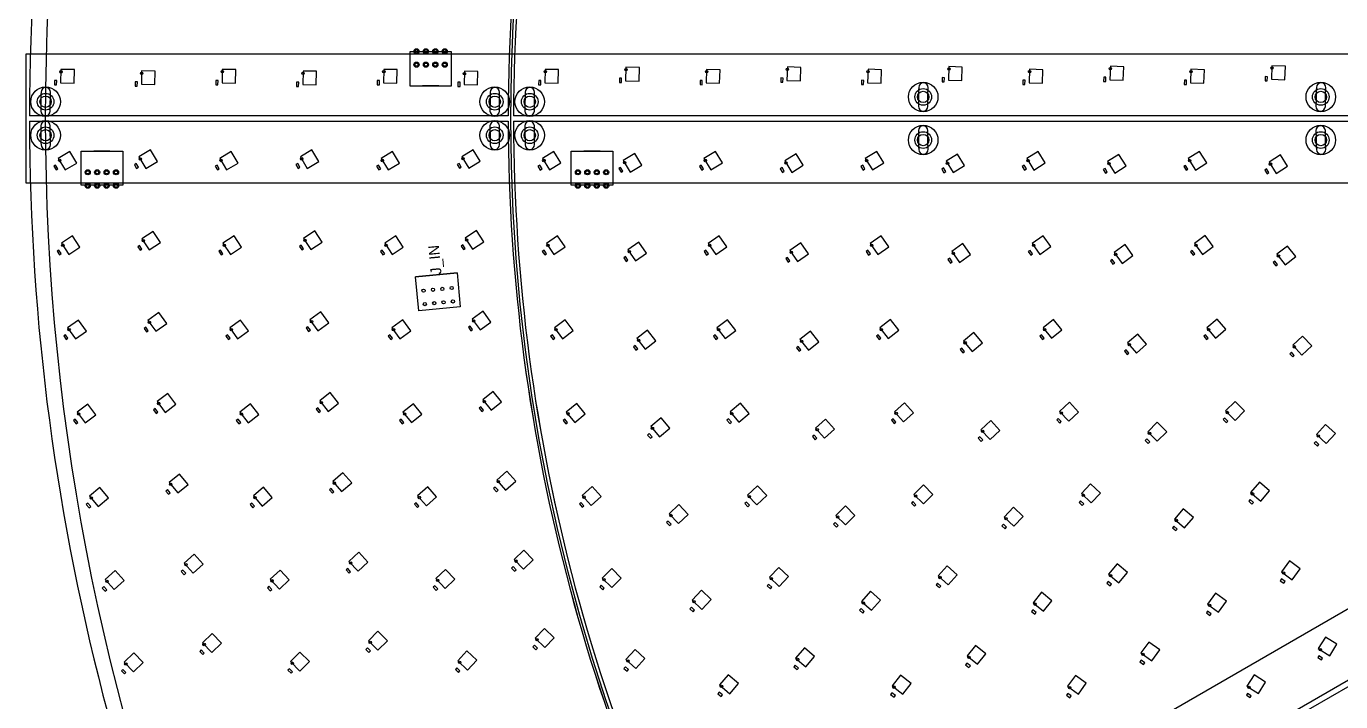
# Model space of a CAD drawing. Header units: millimetres. Extents: x -55 to 1655, y -1555 to 155.
# Drawn here: x -55.2 to 433.5, y -916.9 to -665.9 of the extents above; entities that cross this region are included whole.
import ezdxf
from ezdxf.enums import TextEntityAlignment as Align

# ---------------------------------------------------------------- set-up
doc = ezdxf.new("R2010")
doc.units = ezdxf.units.MM
doc.header["$MEASUREMENT"] = 0
doc.layers.add('Layer 1', color=7, linetype='Continuous', lineweight=0)
for name, color, linetype in [('SUN-LABEL', 4, 'Continuous'), ('SUN-OUTLINE', 2, 'Continuous'), ('SUN-STANDOFF', 1, 'Continuous'), ('SUN-WAGO', 3, 'Continuous')]:
    doc.layers.add(name, color=color, linetype=linetype)

msp = doc.modelspace()

# ---------------------------------------------------------------- linework, layer by layer
at = {"layer": 'Layer 1', "color": 93, "lineweight": 25, "true_color": 0x6abd45}
for p, q in [((98.13, -688.03), (92.13, -688.03)), ((-24.11, -712.23), (-30.11, -712.23)), ((158.15, -712.23), (152.15, -712.23))]:
    msp.add_line(p, q, dxfattribs=at)
at = {"layer": 'Layer 1', "color": 2, "lineweight": 25, "true_color": 0xf7ec13}
for p, q in [((123.96, -699.13), (-54.04, -699.13)), ((-54.04, -701.13), (123.96, -701.13)), ((573.97, -699.13), (125.96, -699.13)), ((125.96, -701.13), (573.97, -701.13)), ((603.74, -812.26), (215.76, -1036.26)), ((216.76, -1037.99), (604.74, -813.99))]:
    msp.add_line(p, q, dxfattribs=at)
at = {"layer": 'Layer 1', "color": 175, "lineweight": 25, "true_color": 0x3953a4}
for points in [[(585.31, -724.12), (-55.22, -724.12), (-55.22, -676.13), (585.31, -676.13)], [(626.07, -828.23), (71.35, -1148.5), (47.36, -1106.94), (602.07, -786.68)]]:
    msp.add_lwpolyline(points, dxfattribs=at)
at = {"layer": 'Layer 1', "color": 93, "lineweight": 25, "true_color": 0x6abd45}
for points in [[(102.88, -675.33), (87.38, -675.33), (87.38, -688.03), (102.88, -688.03)], [(-19.36, -724.93), (-34.86, -724.93), (-34.86, -712.23), (-19.36, -712.23)], [(162.9, -724.93), (147.4, -724.93), (147.4, -712.23), (162.9, -712.23)]]:
    msp.add_lwpolyline(points, close=True, dxfattribs=at)
at = {"layer": 'Layer 1', "color": 18, "lineweight": 25, "true_color": 0x000000}
for points in [[(-37.34, -681.97), (-42.34, -681.87), (-42.44, -686.87), (-37.44, -686.97)], [(-7.35, -682.53), (-12.35, -682.44), (-12.44, -687.43), (-7.44, -687.53)], [(22.67, -681.97), (17.67, -681.87), (17.57, -686.87), (22.57, -686.97)], [(52.67, -682.58), (47.67, -682.48), (47.57, -687.47), (52.57, -687.58)], [(82.69, -681.98), (77.69, -681.87), (77.58, -686.87), (82.58, -686.98)], [(112.68, -682.63), (107.68, -682.52), (107.57, -687.52), (112.57, -687.63)], [(142.71, -681.98), (137.71, -681.86), (137.59, -686.86), (142.59, -686.98)], [(172.74, -681.2), (167.75, -681.07), (167.62, -686.07), (172.61, -686.2)], [(202.73, -681.99), (197.74, -681.86), (197.61, -686.86), (202.6, -686.99)], [(232.78, -681.12), (227.78, -680.98), (227.63, -685.98), (232.63, -686.12)], [(262.76, -682), (257.77, -681.85), (257.62, -686.85), (262.62, -686.99)], [(292.82, -681.02), (287.82, -680.86), (287.66, -685.86), (292.65, -686.02)], [(322.8, -682.01), (317.8, -681.84), (317.64, -686.84), (322.64, -687)], [(352.87, -680.9), (347.87, -680.71), (347.69, -685.71), (352.68, -685.89)], [(382.85, -682.02), (377.85, -681.83), (377.67, -686.83), (382.66, -687.02)], [(412.94, -680.73), (407.95, -680.51), (407.73, -685.51), (412.72, -685.72)], [(-39.04, -712.4), (-43.32, -714.98), (-40.74, -719.27), (-36.46, -716.69)], [(-9.04, -711.84), (-13.33, -714.42), (-10.75, -718.71), (-6.46, -716.13)], [(20.97, -712.4), (16.69, -714.99), (19.28, -719.27), (23.56, -716.68)], [(50.96, -711.8), (46.68, -714.38), (49.27, -718.66), (53.55, -716.08)], [(80.98, -712.4), (76.7, -714.99), (79.3, -719.27), (83.57, -716.68)], [(110.97, -711.75), (106.69, -714.34), (109.29, -718.61), (113.56, -716.02)], [(140.98, -712.4), (136.72, -715), (139.32, -719.27), (143.59, -716.67)], [(171.01, -713.18), (166.74, -715.79), (169.35, -720.06), (173.62, -717.44)], [(201, -712.4), (196.73, -715.01), (199.34, -719.27), (203.61, -716.66)], [(231.02, -713.27), (226.77, -715.89), (229.39, -720.15), (233.65, -717.52)], [(261.01, -712.39), (256.75, -715.02), (259.38, -719.27), (263.63, -716.65)], [(291.04, -713.37), (286.79, -716.01), (289.43, -720.26), (293.68, -717.62)], [(321.02, -712.39), (316.78, -715.03), (319.42, -719.28), (323.66, -716.64)], [(351.07, -713.51), (346.83, -716.17), (349.49, -720.4), (353.73, -717.74)], [(381.04, -712.39), (376.81, -715.05), (379.47, -719.28), (383.7, -716.62)], [(411.1, -713.69), (406.88, -716.37), (409.57, -720.59), (413.79, -717.9)], [(-8.04, -742.08), (-12.22, -744.82), (-9.48, -749.01), (-5.3, -746.27)], [(52.04, -741.95), (47.87, -744.7), (50.63, -748.88), (54.8, -746.12)], [(112.13, -741.79), (107.97, -744.57), (110.75, -748.72), (114.91, -745.95)], [(-37.99, -743.77), (-42.18, -746.51), (-39.44, -750.69), (-35.25, -747.95)], [(22.09, -743.76), (17.92, -746.52), (20.68, -750.69), (24.85, -747.93)], [(82.2, -743.75), (78.04, -746.53), (80.82, -750.69), (84.97, -747.91)], [(142.31, -743.74), (138.17, -746.54), (140.98, -750.68), (145.12, -747.88)], [(172.55, -746.08), (168.43, -748.91), (171.26, -753.03), (175.38, -750.2)], [(202.46, -743.73), (198.34, -746.56), (201.17, -750.68), (205.29, -747.85)], [(232.75, -746.33), (228.65, -749.19), (231.52, -753.29), (235.62, -750.42)], [(262.63, -743.71), (258.54, -746.58), (261.41, -750.67), (265.5, -747.81)], [(293, -746.63), (288.93, -749.54), (291.84, -753.61), (295.91, -750.69)], [(322.85, -743.69), (318.79, -746.6), (321.7, -750.66), (325.76, -747.75)], [(353.32, -747.02), (349.3, -749.99), (352.27, -754.01), (356.29, -751.04)], [(383.13, -743.66), (379.11, -746.63), (382.08, -750.65), (386.1, -747.68)], [(413.76, -747.53), (409.8, -750.57), (412.84, -754.54), (416.81, -751.49)], [(54.33, -772.03), (50.27, -774.95), (53.2, -779.01), (57.25, -776.09)], [(114.6, -771.75), (110.57, -774.71), (113.53, -778.74), (117.56, -775.78)], [(-35.77, -775.07), (-39.85, -777.96), (-36.96, -782.04), (-32.88, -779.15)], [(-5.91, -772.27), (-9.98, -775.16), (-7.09, -779.24), (-3.01, -776.34)], [(24.48, -775.05), (20.43, -777.97), (23.35, -782.03), (27.4, -779.1)], [(84.78, -775.02), (80.75, -777.97), (83.71, -782.01), (87.74, -779.05)], [(145.14, -774.98), (141.13, -777.98), (144.13, -781.98), (148.13, -778.99)], [(205.56, -774.94), (201.59, -777.98), (204.64, -781.95), (208.6, -778.91)], [(266.08, -774.88), (262.15, -777.98), (265.26, -781.9), (269.18, -778.8)], [(326.72, -774.8), (322.86, -777.97), (326.03, -781.84), (329.89, -778.66)], [(387.55, -774.69), (383.76, -777.95), (387.02, -781.74), (390.81, -778.48)], [(175.82, -778.85), (171.85, -781.9), (174.89, -785.86), (178.86, -782.82)], [(236.39, -779.23), (232.47, -782.33), (235.57, -786.25), (239.49, -783.15)], [(297.12, -779.69), (293.26, -782.86), (296.43, -786.72), (300.29, -783.55)], [(358.07, -780.26), (354.28, -783.52), (357.55, -787.31), (361.34, -784.05)], [(419.36, -781.01), (415.68, -784.39), (419.05, -788.07), (422.74, -784.69)], [(-32.39, -806.26), (-36.35, -809.31), (-33.31, -813.28), (-29.34, -810.23)], [(-2.64, -802.35), (-6.61, -805.39), (-3.57, -809.36), (0.4, -806.32)], [(28.13, -806.21), (24.19, -809.29), (27.28, -813.23), (31.21, -810.15)], [(57.83, -802), (53.89, -805.08), (56.98, -809.01), (60.91, -805.93)], [(88.73, -806.14), (84.83, -809.27), (87.96, -813.17), (91.86, -810.04)], [(118.38, -801.58), (114.48, -804.71), (117.61, -808.61), (121.51, -805.48)], [(149.44, -806.06), (145.58, -809.24), (148.77, -813.1), (152.62, -809.91)], [(210.29, -805.94), (206.49, -809.19), (209.73, -812.99), (213.54, -809.75)], [(271.33, -805.8), (267.59, -809.12), (270.91, -812.86), (274.65, -809.53)], [(332.62, -805.59), (328.97, -809.01), (332.39, -812.66), (336.04, -809.24)], [(394.28, -805.3), (390.74, -808.83), (394.28, -812.37), (397.81, -808.83)], [(180.79, -811.41), (176.99, -814.66), (180.24, -818.46), (184.04, -815.21)], [(241.95, -811.86), (238.21, -815.19), (241.53, -818.92), (245.27, -815.6)], [(303.4, -812.4), (299.75, -815.82), (303.17, -819.47), (306.82, -816.05)], [(365.3, -813.06), (361.76, -816.6), (365.3, -820.13), (368.83, -816.6)], [(427.86, -813.87), (424.48, -817.56), (428.17, -820.94), (431.55, -817.25)], [(1.74, -832.29), (-2.11, -835.48), (1.08, -839.33), (4.93, -836.14)], [(62.53, -831.8), (58.73, -835.03), (61.96, -838.84), (65.77, -835.6)], [(123.45, -831.21), (119.69, -834.51), (122.99, -838.27), (126.75, -834.97)], [(403.27, -835.32), (400.01, -839.11), (403.8, -842.37), (407.06, -838.58)], [(-27.84, -837.31), (-31.69, -840.5), (-28.5, -844.35), (-24.65, -841.16)], [(33.03, -837.2), (29.22, -840.44), (32.46, -844.25), (36.26, -841.01)], [(94.03, -837.07), (90.27, -840.36), (93.57, -844.12), (97.33, -840.82)], [(155.22, -836.89), (151.52, -840.25), (154.88, -843.95), (158.58, -840.59)], [(216.63, -836.66), (213.01, -840.1), (216.45, -843.73), (220.08, -840.29)], [(278.36, -836.35), (274.83, -839.89), (278.36, -843.43), (281.9, -839.89)], [(340.52, -835.93), (337.1, -839.58), (340.75, -843), (344.17, -839.35)], [(187.46, -843.66), (183.84, -847.11), (187.28, -850.73), (190.91, -847.29)], [(249.39, -844.12), (245.85, -847.66), (249.39, -851.19), (252.92, -847.66)], [(311.81, -844.64), (308.39, -848.29), (312.04, -851.71), (315.46, -848.06)], [(374.95, -845.23), (371.69, -849.02), (375.48, -852.28), (378.74, -848.49)], [(7.24, -862.04), (3.51, -865.37), (6.84, -869.1), (10.57, -865.77)], [(68.43, -861.38), (64.76, -864.77), (68.15, -868.45), (71.82, -865.06)], [(129.82, -860.6), (126.2, -864.05), (129.66, -867.67), (133.27, -864.21)], [(414.48, -864.59), (411.51, -868.61), (415.53, -871.58), (418.5, -867.56)], [(-22.13, -868.17), (-25.86, -871.5), (-22.53, -875.23), (-18.8, -871.9)], [(39.17, -867.97), (35.49, -871.36), (38.88, -875.04), (42.56, -871.65)], [(100.68, -867.73), (97.06, -871.18), (100.52, -874.8), (104.13, -871.34)], [(162.45, -867.41), (158.92, -870.95), (162.45, -874.48), (165.99, -870.95)], [(224.58, -867), (221.14, -870.63), (224.76, -874.07), (228.21, -870.44)], [(287.17, -866.45), (283.84, -870.19), (287.58, -873.51), (290.9, -869.78)], [(350.38, -865.69), (347.21, -869.55), (351.08, -872.73), (354.25, -868.86)], [(195.82, -875.52), (192.37, -879.15), (196, -882.59), (199.44, -878.97)], [(258.69, -875.89), (255.37, -879.62), (259.1, -882.95), (262.43, -879.21)], [(322.31, -876.26), (319.13, -880.12), (323, -883.29), (326.17, -879.43)], [(386.98, -876.58), (384.02, -880.61), (388.04, -883.58), (391.01, -879.55)], [(13.85, -891.57), (10.25, -895.04), (13.71, -898.64), (17.32, -895.17)], [(75.52, -890.71), (71.98, -894.24), (75.52, -897.78), (79.06, -894.24)], [(137.45, -889.68), (134, -893.29), (137.61, -896.74), (141.06, -893.13)], [(427.85, -892.93), (425.19, -897.17), (429.42, -899.83), (432.08, -895.59)], [(-15.27, -898.79), (-18.87, -902.26), (-15.4, -905.86), (-11.8, -902.39)], [(46.54, -898.47), (43.01, -902.01), (46.54, -905.54), (50.08, -902.01)], [(108.65, -898.07), (105.19, -901.68), (108.81, -905.14), (112.26, -901.53)], [(171.14, -897.56), (167.77, -901.26), (171.47, -904.62), (174.83, -900.92)], [(234.1, -896.89), (230.85, -900.69), (234.66, -903.94), (237.9, -900.13)], [(297.71, -895.99), (294.6, -899.91), (298.53, -903.01), (301.63, -899.09)], [(362.17, -894.74), (359.26, -898.8), (363.33, -901.72), (366.24, -897.65)], [(205.82, -906.9), (202.58, -910.7), (206.38, -913.95), (209.62, -910.15)], [(269.83, -907.06), (266.72, -910.99), (270.65, -914.09), (273.75, -910.17)], [(334.85, -907.12), (331.94, -911.18), (336, -914.1), (338.91, -910.03)], [(401.33, -906.95), (398.67, -911.19), (402.9, -913.85), (405.56, -909.61)]]:
    msp.add_lwpolyline(points, close=True, dxfattribs=at)
at = {"layer": 'Layer 1', "color": 30, "lineweight": 25, "true_color": 0xf57f20}
for points in [[(-44.72, -685.98), (-44.75, -687.58), (-43.95, -687.6), (-43.92, -686)], [(-14.72, -686.54), (-14.75, -688.14), (-13.95, -688.16), (-13.92, -686.56)], [(15.29, -685.97), (15.26, -687.57), (16.06, -687.59), (16.09, -685.99)], [(45.28, -686.58), (45.25, -688.18), (46.05, -688.19), (46.08, -686.59)], [(75.3, -685.97), (75.27, -687.57), (76.07, -687.58), (76.1, -685.98)], [(105.29, -686.62), (105.26, -688.22), (106.06, -688.24), (106.09, -686.64)], [(135.31, -685.96), (135.28, -687.56), (136.07, -687.58), (136.11, -685.98)], [(165.34, -685.16), (165.3, -686.76), (166.1, -686.78), (166.14, -685.18)], [(195.33, -685.95), (195.29, -687.55), (196.09, -687.57), (196.13, -685.97)], [(225.36, -685.06), (225.31, -686.66), (226.11, -686.68), (226.16, -685.08)], [(255.35, -685.93), (255.3, -687.53), (256.1, -687.55), (256.15, -685.96)], [(285.39, -684.93), (285.33, -686.53), (286.13, -686.56), (286.19, -684.96)], [(315.37, -685.92), (315.32, -687.51), (316.12, -687.54), (316.17, -685.94)], [(345.42, -684.77), (345.36, -686.37), (346.16, -686.4), (346.22, -684.8)], [(375.4, -685.89), (375.34, -687.49), (376.14, -687.52), (376.2, -685.92)], [(405.47, -684.56), (405.4, -686.15), (406.2, -686.19), (406.27, -684.59)], [(-45, -717.89), (-44.17, -719.26), (-43.49, -718.85), (-44.31, -717.48)], [(-15, -717.33), (-14.18, -718.7), (-13.49, -718.28), (-14.32, -716.91)], [(15.02, -717.9), (15.84, -719.26), (16.53, -718.85), (15.7, -717.48)], [(45.01, -717.29), (45.84, -718.66), (46.52, -718.25), (45.69, -716.88)], [(75.03, -717.9), (75.86, -719.27), (76.55, -718.86), (75.72, -717.49)], [(105.03, -717.25), (105.86, -718.62), (106.54, -718.2), (105.71, -716.83)], [(135.05, -717.91), (135.89, -719.28), (136.57, -718.86), (135.74, -717.5)], [(165.09, -718.71), (165.92, -720.08), (166.6, -719.66), (165.77, -718.29)], [(195.08, -717.93), (195.91, -719.29), (196.59, -718.87), (195.76, -717.51)], [(225.12, -718.81), (225.96, -720.17), (226.64, -719.75), (225.8, -718.39)], [(255.11, -717.94), (255.95, -719.3), (256.63, -718.88), (255.79, -717.52)], [(315.14, -717.96), (315.99, -719.32), (316.67, -718.89), (315.82, -717.54)], [(375.19, -717.98), (376.04, -719.34), (376.72, -718.91), (375.87, -717.56)], [(285.16, -718.94), (286, -720.3), (286.68, -719.88), (285.84, -718.52)], [(345.21, -719.1), (346.06, -720.46), (346.74, -720.03), (345.89, -718.68)], [(405.28, -719.32), (406.14, -720.67), (406.81, -720.24), (405.95, -718.89)], [(-13.79, -747.79), (-12.91, -749.13), (-12.24, -748.69), (-13.12, -747.35)], [(46.31, -747.68), (47.2, -749.01), (47.86, -748.57), (46.98, -747.24)], [(106.43, -747.55), (107.32, -748.88), (107.99, -748.43), (107.1, -747.1)], [(-43.74, -749.47), (-42.87, -750.81), (-42.2, -750.37), (-43.07, -749.03)], [(16.37, -749.49), (17.25, -750.82), (17.92, -750.38), (17.04, -749.05)], [(76.5, -749.51), (77.39, -750.84), (78.05, -750.39), (77.16, -749.06)], [(136.65, -749.53), (137.55, -750.86), (138.21, -750.41), (137.31, -749.08)], [(166.93, -751.91), (167.84, -753.23), (168.49, -752.78), (167.59, -751.46)], [(196.84, -749.56), (197.74, -750.88), (198.4, -750.42), (197.5, -749.11)], [(227.18, -752.21), (228.09, -753.52), (228.75, -753.06), (227.83, -751.75)], [(257.06, -749.59), (257.98, -750.9), (258.64, -750.44), (257.72, -749.13)], [(287.49, -752.57), (288.42, -753.87), (289.07, -753.4), (288.14, -752.1)], [(317.35, -749.63), (318.28, -750.93), (318.93, -750.46), (318, -749.16)], [(347.9, -753.03), (348.85, -754.32), (349.49, -753.85), (348.54, -752.56)], [(377.71, -749.67), (378.66, -750.96), (379.3, -750.49), (378.35, -749.2)], [(408.45, -753.65), (409.43, -754.91), (410.06, -754.43), (409.09, -753.16)], [(-41.31, -780.98), (-40.38, -782.29), (-39.73, -781.82), (-40.66, -780.52)], [(-11.44, -778.18), (-10.51, -779.49), (-9.86, -779.02), (-10.79, -777.72)], [(18.99, -781), (19.93, -782.3), (20.58, -781.83), (19.64, -780.53)], [(48.84, -777.98), (49.77, -779.28), (50.42, -778.81), (49.49, -777.52)], [(79.34, -781.02), (80.29, -782.31), (80.93, -781.84), (79.99, -780.55)], [(109.16, -777.75), (110.11, -779.04), (110.75, -778.57), (109.81, -777.28)], [(139.75, -781.04), (140.71, -782.32), (141.35, -781.84), (140.39, -780.56)], [(200.25, -781.06), (201.22, -782.33), (201.86, -781.84), (200.89, -780.57)], [(260.86, -781.07), (261.85, -782.33), (262.48, -781.83), (261.48, -780.58)], [(321.62, -781.09), (322.63, -782.32), (323.25, -781.82), (322.23, -780.58)], [(382.59, -781.09), (383.64, -782.3), (384.24, -781.78), (383.2, -780.57)], [(170.51, -784.97), (171.48, -786.24), (172.12, -785.75), (171.14, -784.48)], [(231.17, -785.42), (232.17, -786.68), (232.79, -786.18), (231.8, -784.93)], [(292.02, -785.97), (293.03, -787.21), (293.65, -786.7), (292.64, -785.47)], [(353.12, -786.67), (354.16, -787.88), (354.77, -787.36), (353.72, -786.15)], [(414.61, -787.56), (415.69, -788.74), (416.28, -788.2), (415.2, -787.02)], [(-7.95, -808.47), (-6.98, -809.74), (-6.34, -809.25), (-7.32, -807.98)], [(52.58, -808.17), (53.57, -809.43), (54.2, -808.93), (53.21, -807.67)], [(113.21, -807.81), (114.21, -809.06), (114.83, -808.56), (113.83, -807.31)], [(-37.7, -812.38), (-36.72, -813.65), (-36.09, -813.16), (-37.06, -811.9)], [(22.88, -812.38), (23.87, -813.64), (24.5, -813.15), (23.51, -811.89)], [(83.56, -812.37), (84.56, -813.62), (85.18, -813.12), (84.18, -811.87)], [(144.35, -812.36), (145.37, -813.59), (145.99, -813.08), (144.97, -811.85)], [(205.31, -812.33), (206.35, -813.55), (206.96, -813.03), (205.92, -811.81)], [(266.48, -812.28), (267.54, -813.48), (268.14, -812.95), (267.07, -811.75)], [(327.94, -812.2), (329.03, -813.37), (329.61, -812.82), (328.52, -811.65)], [(389.81, -812.05), (390.94, -813.19), (391.51, -812.62), (390.38, -811.49)], [(175.81, -817.8), (176.85, -819.02), (177.46, -818.5), (176.42, -817.28)], [(237.1, -818.35), (238.16, -819.54), (238.76, -819.01), (237.69, -817.82)], [(298.72, -819.01), (299.81, -820.18), (300.4, -819.63), (299.3, -818.46)], [(360.83, -819.82), (361.96, -820.95), (362.53, -820.38), (361.4, -819.25)], [(423.69, -820.82), (424.87, -821.9), (425.42, -821.31), (424.24, -820.23)], [(-3.34, -838.6), (-2.32, -839.83), (-1.7, -839.32), (-2.72, -838.09)], [(57.54, -838.17), (58.58, -839.39), (59.19, -838.87), (58.15, -837.65)], [(118.56, -837.66), (119.61, -838.87), (120.21, -838.34), (119.16, -837.14)], [(-32.91, -843.63), (-31.89, -844.86), (-31.28, -844.35), (-32.3, -843.11)], [(28.03, -843.58), (29.07, -844.8), (29.68, -844.28), (28.64, -843.06)], [(89.13, -843.52), (90.19, -844.72), (90.79, -844.19), (89.73, -842.99)], [(150.43, -843.43), (151.51, -844.61), (152.1, -844.07), (151.03, -842.89)], [(211.99, -843.3), (213.1, -844.46), (213.68, -843.91), (212.58, -842.75)], [(273.9, -843.11), (275.03, -844.24), (275.6, -843.68), (274.47, -842.55)], [(336.28, -842.83), (337.44, -843.93), (337.99, -843.34), (336.82, -842.25)], [(399.32, -842.39), (400.53, -843.44), (401.06, -842.83), (399.84, -841.79)], [(182.82, -850.3), (183.93, -851.46), (184.51, -850.91), (183.4, -849.75)], [(244.92, -850.88), (246.05, -852.01), (246.62, -851.44), (245.49, -850.31)], [(307.57, -851.54), (308.74, -852.63), (309.28, -852.05), (308.11, -850.96)], [(371.01, -852.3), (372.22, -853.34), (372.74, -852.74), (371.53, -851.69)], [(2.4, -868.54), (3.47, -869.73), (4.06, -869.2), (3, -868.01)], [(63.7, -867.95), (64.79, -869.13), (65.37, -868.59), (64.29, -867.41)], [(125.2, -867.26), (126.31, -868.41), (126.89, -867.86), (125.78, -866.7)], [(-26.97, -874.67), (-25.9, -875.86), (-25.3, -875.33), (-26.37, -874.13)], [(34.43, -874.55), (35.52, -875.72), (36.11, -875.18), (35.02, -874)], [(96.06, -874.39), (97.17, -875.54), (97.75, -874.99), (96.64, -873.83)], [(157.99, -874.17), (159.12, -875.3), (159.69, -874.74), (158.55, -873.61)], [(220.29, -873.88), (221.45, -874.98), (222, -874.4), (220.84, -873.3)], [(283.1, -873.46), (284.3, -874.52), (284.83, -873.93), (283.64, -872.86)], [(346.6, -872.85), (347.84, -873.87), (348.35, -873.25), (347.11, -872.23)], [(411.07, -871.93), (412.36, -872.88), (412.84, -872.24), (411.55, -871.29)], [(191.53, -882.4), (192.69, -883.5), (193.24, -882.92), (192.08, -881.82)], [(254.63, -882.9), (255.82, -883.96), (256.35, -883.36), (255.16, -882.3)], [(318.53, -883.42), (319.76, -884.44), (320.27, -883.82), (319.03, -882.8)], [(383.58, -883.93), (384.86, -884.88), (385.34, -884.24), (384.05, -883.29)], [(9.26, -898.24), (10.37, -899.4), (10.94, -898.84), (9.83, -897.69)], [(71.06, -897.46), (72.19, -898.6), (72.75, -898.03), (71.62, -896.9)], [(133.14, -896.53), (134.29, -897.64), (134.85, -897.06), (133.69, -895.95)], [(167, -904.52), (168.18, -905.6), (168.72, -905), (167.54, -903.93)], [(230.18, -903.98), (231.4, -905.01), (231.92, -904.41), (230.7, -903.37)], [(294.06, -903.22), (295.31, -904.21), (295.81, -903.58), (294.55, -902.59)], [(358.87, -902.13), (360.17, -903.07), (360.64, -902.42), (359.34, -901.48)], [(425, -900.52), (426.36, -901.37), (426.78, -900.69), (425.43, -899.84)], [(-19.86, -905.46), (-18.75, -906.62), (-18.17, -906.06), (-19.28, -904.91)], [(42.08, -905.23), (43.21, -906.36), (43.77, -905.8), (42.64, -904.66)], [(104.34, -904.92), (105.49, -906.03), (106.04, -905.45), (104.89, -904.35)], [(201.9, -913.99), (203.12, -915.03), (203.64, -914.42), (202.42, -913.38)], [(266.18, -914.29), (267.43, -915.29), (267.93, -914.66), (266.67, -913.67)], [(331.54, -914.52), (332.84, -915.45), (333.31, -914.8), (332.01, -913.87)], [(398.48, -914.53), (399.83, -915.39), (400.26, -914.71), (398.9, -913.86)]]:
    msp.add_lwpolyline(points, close=True, dxfattribs=at)
at = {"layer": 'Layer 1', "color": 2, "lineweight": 25, "true_color": 0xf7ec13}
for radius in [848, 675]:
    msp.add_circle((799.96, -700.13), radius, dxfattribs=at)
at = {"layer": 'Layer 1', "color": 93, "lineweight": 25, "true_color": 0x6abd45}
for centre, radius in [((89.88, -675.13), 0.95), ((93.38, -675.13), 0.95), ((96.88, -675.13), 0.95), ((100.38, -675.13), 0.95), ((89.88, -680.13), 0.95), ((89.88, -675.13), 0.6), ((93.38, -680.13), 0.95), ((93.38, -675.13), 0.6), ((96.88, -680.13), 0.95), ((96.88, -675.13), 0.6), ((100.38, -680.13), 0.95), ((100.38, -675.13), 0.6), ((89.88, -680.13), 0.6), ((93.38, -680.13), 0.6), ((96.88, -680.13), 0.6), ((100.38, -680.13), 0.6), ((-32.36, -720.13), 0.95), ((-32.36, -720.13), 0.6), ((-28.86, -720.13), 0.95), ((-28.86, -720.13), 0.6), ((-25.36, -720.13), 0.95), ((-25.36, -720.13), 0.6), ((-21.86, -720.13), 0.95), ((-21.86, -720.13), 0.6), ((149.9, -720.13), 0.95), ((149.9, -720.13), 0.6), ((153.4, -720.13), 0.95), ((153.4, -720.13), 0.6), ((156.9, -720.13), 0.95), ((156.9, -720.13), 0.6), ((160.4, -720.13), 0.95), ((160.4, -720.13), 0.6), ((-32.36, -725.13), 0.95), ((-32.36, -725.13), 0.6), ((-28.86, -725.13), 0.95), ((-28.86, -725.13), 0.6), ((-25.36, -725.13), 0.95), ((-25.36, -725.13), 0.6), ((-21.86, -725.13), 0.95), ((-21.86, -725.13), 0.6), ((149.9, -725.13), 0.95), ((149.9, -725.13), 0.6), ((153.4, -725.13), 0.95), ((153.4, -725.13), 0.6), ((156.9, -725.13), 0.95), ((156.9, -725.13), 0.6), ((160.4, -725.13), 0.95), ((160.4, -725.13), 0.6)]:
    msp.add_circle(centre, radius, dxfattribs=at)
at = {"layer": 'Layer 1', "color": 18, "lineweight": 25, "true_color": 0x000000}
for centre in [(-42.31, -682.78), (-12.31, -683.34), (17.71, -682.77), (47.7, -683.38), (77.72, -682.77), (107.71, -683.42), (137.74, -682.76), (167.77, -681.97), (197.76, -682.76), (227.8, -681.88), (257.79, -682.75), (287.84, -681.76), (317.82, -682.74), (347.89, -681.61), (377.87, -682.73), (407.96, -681.41), (-42.81, -715.73), (-12.82, -715.17), (17.2, -715.73), (47.19, -715.13), (77.21, -715.74), (107.2, -715.08), (137.23, -715.74), (167.26, -716.54), (197.24, -715.75), (227.28, -716.63), (257.27, -715.76), (287.31, -716.75), (317.3, -715.77), (347.35, -716.9), (377.33, -715.78), (407.41, -717.11), (-41.64, -747.23), (-11.69, -745.55), (18.46, -747.24), (48.41, -745.43), (78.58, -747.25), (108.52, -745.29), (138.72, -747.26), (198.89, -747.27), (259.09, -747.29), (319.35, -747.3), (379.68, -747.32), (168.98, -749.63), (229.21, -749.9), (289.5, -750.24), (349.87, -750.68), (410.38, -751.26), (-9.42, -775.87), (50.84, -775.65), (111.14, -775.4), (-39.29, -778.67), (20.99, -778.67), (81.32, -778.67), (141.71, -778.67), (202.18, -778.67), (262.75, -778.66), (323.47, -778.64), (384.39, -778.6), (172.44, -782.58), (233.07, -783), (293.87, -783.52), (354.91, -784.17), (416.32, -785.02), (-6.02, -806.08), (54.49, -805.76), (115.08, -805.38), (-35.77, -809.99), (24.79, -809.97), (85.43, -809.94), (146.19, -809.9), (207.11, -809.84), (268.23, -809.76), (329.62, -809.63), (391.41, -809.43), (177.61, -815.31), (238.85, -815.83), (300.41, -816.44), (362.43, -817.2), (425.18, -818.13), (-1.5, -836.14), (59.35, -835.69), (120.33, -835.15), (29.84, -841.1), (90.9, -841.01), (152.16, -840.89), (213.66, -840.72), (275.5, -840.49), (337.79, -840.16), (400.72, -839.66), (-31.07, -841.16), (184.49, -847.72), (246.52, -848.26), (309.08, -848.87), (372.41, -849.57), (65.41, -865.4), (126.86, -864.67), (4.15, -866.01), (347.94, -870.09), (412.27, -869.1), (-25.22, -872.14), (36.14, -871.99), (97.72, -871.8), (159.59, -871.55), (221.83, -871.21), (284.55, -870.75), (193.06, -879.73), (256.07, -880.19), (319.86, -880.65), (384.77, -881.1), (72.66, -894.84), (134.68, -893.87), (10.91, -895.65), (360.02, -899.29), (425.98, -897.6), (-18.21, -902.87), (43.68, -902.61), (105.88, -902.27), (168.47, -901.83), (231.57, -901.24), (295.34, -900.43), (203.29, -911.25), (267.46, -911.51), (332.7, -911.67), (399.45, -911.62)]:
    msp.add_circle(centre, 0.45, dxfattribs=at)
at = {"layer": 'Layer 1', "color": 240, "lineweight": 25, "true_color": 0xed2024}
for centre, radius in [((-48.04, -693.88), 5.5), ((118.96, -693.88), 5.5), ((131.96, -693.88), 5.5), ((278.28, -692.13), 5.5), ((278.28, -692.13), 3.1), ((426.12, -692.13), 5.5), ((426.12, -692.13), 3.1), ((-48.04, -693.88), 3.1), ((-48.04, -693.88), 2.11), ((118.96, -693.88), 3.1), ((118.96, -693.88), 2.11), ((131.96, -693.88), 3.1), ((131.96, -693.88), 2.11), ((278.28, -692.13), 2.11), ((426.12, -692.13), 2.11), ((-48.04, -706.38), 5.5), ((-48.04, -706.38), 3.1), ((118.96, -706.38), 5.5), ((118.96, -706.38), 3.1), ((131.96, -706.38), 5.5), ((131.96, -706.38), 3.1), ((278.28, -708.13), 5.5), ((426.12, -708.13), 5.5), ((-48.04, -706.38), 2.11), ((118.96, -706.38), 2.11), ((131.96, -706.38), 2.11), ((278.28, -708.13), 3.1), ((278.28, -708.13), 2.11), ((426.12, -708.13), 3.1), ((426.12, -708.13), 2.11)]:
    msp.add_circle(centre, radius, dxfattribs=at)
at = {"layer": 'Layer 1', "color": 2, "lineweight": 25, "true_color": 0xf7ec13}
for points in [[(59.88, -273.99), (-14.58, -403.32), (-53.86, -549.9), (-54.04, -699.13)], [(214.03, -363), (155.19, -465.26), (124.14, -581.14), (123.96, -699.13)], [(215.76, -363.99), (157.1, -465.96), (126.14, -581.49), (125.96, -699.13)], [(-54.04, -701.13), (-53.86, -850.36), (-14.58, -996.94), (59.88, -1126.26)], [(123.96, -701.13), (124.14, -819.11), (155.19, -935), (214.03, -1037.26)], [(125.96, -701.13), (126.14, -818.76), (157.1, -934.3), (215.76, -1036.26)]]:
    msp.add_open_spline(points, degree=3, dxfattribs=at)
at = {"layer": 'Layer 1', "color": 175, "lineweight": 25, "true_color": 0x3953a4}
for points, knots in [([(-46.25, -690.4), (-46.24, -689.43), (-47.02, -688.64), (-47.98, -688.63), (-48.95, -688.62), (-49.74, -689.39), (-49.75, -690.36), (-49.75, -690.36), (-49.75, -690.36), (-49.75, -690.36)], [0, 0, 0, 0, 1, 1, 1, 2, 2, 2, 3, 3, 3, 3]), ([(120.76, -690.4), (120.77, -689.44), (120, -688.64), (119.03, -688.63), (118.06, -688.62), (117.27, -689.39), (117.26, -690.35)], [0, 0, 0, 0, 1, 1, 1, 2, 2, 2, 2]), ([(133.76, -690.4), (133.77, -689.44), (133, -688.64), (132.03, -688.63), (131.07, -688.61), (130.27, -689.39), (130.26, -690.35), (130.26, -690.35), (130.26, -690.35), (130.26, -690.35)], [0, 0, 0, 0, 1, 1, 1, 2, 2, 2, 3, 3, 3, 3]), ([(280.1, -688.67), (280.12, -687.7), (279.35, -686.9), (278.39, -686.88), (277.42, -686.86), (276.62, -687.62), (276.6, -688.59), (276.6, -688.59), (276.6, -688.59), (276.6, -688.59)], [0, 0, 0, 0, 1, 1, 1, 2, 2, 2, 3, 3, 3, 3]), ([(427.96, -688.68), (427.99, -687.72), (427.24, -686.91), (426.27, -686.88), (425.3, -686.85), (424.5, -687.61), (424.47, -688.58), (424.47, -688.58), (424.47, -688.58), (424.47, -688.58)], [0, 0, 0, 0, 1, 1, 1, 2, 2, 2, 3, 3, 3, 3]), ([(-49.8, -697.37), (-49.81, -698.34), (-49.03, -699.12), (-48.06, -699.13), (-47.09, -699.13), (-46.31, -698.35), (-46.3, -697.38), (-46.3, -697.38), (-46.3, -697.38), (-46.3, -697.38)], [0, 0, 0, 0, 1, 1, 1, 2, 2, 2, 3, 3, 3, 3]), ([(117.19, -697.37), (117.19, -698.34), (117.97, -699.12), (118.93, -699.13), (119.9, -699.13), (120.69, -698.35), (120.69, -697.39)], [0, 0, 0, 0, 1, 1, 1, 2, 2, 2, 2]), ([(130.19, -697.37), (130.19, -698.34), (130.97, -699.12), (131.93, -699.13), (132.9, -699.13), (133.69, -698.35), (133.69, -697.39)], [0, 0, 0, 0, 1, 1, 1, 2, 2, 2, 2]), ([(276.49, -695.61), (276.48, -696.58), (277.26, -697.37), (278.23, -697.38), (279.19, -697.39), (279.98, -696.61), (279.99, -695.64), (279.99, -695.64), (279.99, -695.64), (279.99, -695.64)], [0, 0, 0, 0, 1, 1, 1, 2, 2, 2, 3, 3, 3, 3]), ([(424.32, -695.61), (424.3, -696.57), (425.08, -697.37), (426.04, -697.38), (427.01, -697.39), (427.8, -696.62), (427.82, -695.65)], [0, 0, 0, 0, 1, 1, 1, 2, 2, 2, 2]), ([(-46.3, -702.87), (-46.31, -701.91), (-47.09, -701.13), (-48.06, -701.13), (-49.03, -701.13), (-49.81, -701.92), (-49.8, -702.88), (-49.8, -702.88), (-49.8, -702.88), (-49.8, -702.88)], [0, 0, 0, 0, 1, 1, 1, 2, 2, 2, 3, 3, 3, 3]), ([(120.69, -702.87), (120.69, -701.9), (119.9, -701.12), (118.93, -701.13), (117.97, -701.13), (117.19, -701.92), (117.19, -702.89)], [0, 0, 0, 0, 1, 1, 1, 2, 2, 2, 2]), ([(133.69, -702.87), (133.69, -701.9), (132.9, -701.12), (131.93, -701.13), (130.97, -701.13), (130.19, -701.92), (130.19, -702.89), (130.19, -702.89), (130.19, -702.89), (130.19, -702.89)], [0, 0, 0, 0, 1, 1, 1, 2, 2, 2, 3, 3, 3, 3]), ([(279.99, -704.61), (279.98, -703.65), (279.19, -702.87), (278.23, -702.88), (277.26, -702.89), (276.48, -703.68), (276.49, -704.64), (276.49, -704.64), (276.49, -704.64), (276.49, -704.64)], [0, 0, 0, 0, 1, 1, 1, 2, 2, 2, 3, 3, 3, 3]), ([(427.82, -704.61), (427.8, -703.64), (427.01, -702.87), (426.04, -702.88), (425.08, -702.89), (424.3, -703.68), (424.32, -704.65), (424.32, -704.65), (424.32, -704.65), (424.32, -704.65)], [0, 0, 0, 0, 1, 1, 1, 2, 2, 2, 3, 3, 3, 3]), ([(-49.75, -709.9), (-49.74, -710.86), (-48.95, -711.64), (-47.98, -711.63), (-47.02, -711.62), (-46.24, -710.82), (-46.25, -709.86), (-46.25, -709.86), (-46.25, -709.86), (-46.25, -709.86)], [0, 0, 0, 0, 1, 1, 1, 2, 2, 2, 3, 3, 3, 3]), ([(117.26, -709.9), (117.27, -710.87), (118.06, -711.64), (119.03, -711.63), (120, -711.61), (120.77, -710.82), (120.76, -709.85)], [0, 0, 0, 0, 1, 1, 1, 2, 2, 2, 2]), ([(130.26, -709.9), (130.27, -710.87), (131.07, -711.64), (132.03, -711.63), (133, -711.61), (133.77, -710.82), (133.76, -709.85)], [0, 0, 0, 0, 1, 1, 1, 2, 2, 2, 2]), ([(276.6, -711.67), (276.62, -712.63), (277.42, -713.4), (278.39, -713.38), (279.35, -713.36), (280.12, -712.56), (280.1, -711.59), (280.1, -711.59), (280.1, -711.59), (280.1, -711.59)], [0, 0, 0, 0, 1, 1, 1, 2, 2, 2, 3, 3, 3, 3]), ([(424.47, -711.68), (424.5, -712.65), (425.3, -713.41), (426.27, -713.38), (427.24, -713.35), (427.99, -712.54), (427.96, -711.57)], [0, 0, 0, 0, 1, 1, 1, 2, 2, 2, 2])]:
    msp.add_open_spline(points, degree=3, knots=knots, dxfattribs=at)
for points in [[(276.6, -688.59), (276.55, -690.93), (276.51, -693.27), (276.49, -695.61)], [(279.99, -695.64), (280.01, -693.32), (280.05, -690.99), (280.1, -688.67)], [(424.47, -688.58), (424.39, -690.92), (424.34, -693.26), (424.32, -695.61)], [(427.82, -695.65), (427.84, -693.33), (427.89, -691), (427.96, -688.68)], [(-49.75, -690.36), (-49.78, -692.7), (-49.8, -695.03), (-49.8, -697.37)], [(-46.3, -697.38), (-46.3, -695.06), (-46.28, -692.73), (-46.25, -690.4)], [(117.26, -690.35), (117.22, -692.69), (117.2, -695.03), (117.19, -697.37)], [(120.69, -697.39), (120.7, -695.06), (120.72, -692.73), (120.76, -690.4)], [(130.26, -690.35), (130.22, -692.69), (130.2, -695.03), (130.19, -697.37)], [(133.69, -697.39), (133.7, -695.06), (133.72, -692.73), (133.76, -690.4)], [(-49.8, -702.88), (-49.8, -705.22), (-49.78, -707.56), (-49.75, -709.9)], [(-46.25, -709.86), (-46.28, -707.53), (-46.3, -705.2), (-46.3, -702.87)], [(117.19, -702.89), (117.2, -705.22), (117.22, -707.56), (117.26, -709.9)], [(120.76, -709.85), (120.72, -707.53), (120.7, -705.2), (120.69, -702.87)], [(130.19, -702.89), (130.2, -705.22), (130.22, -707.56), (130.26, -709.9)], [(133.76, -709.85), (133.72, -707.53), (133.7, -705.2), (133.69, -702.87)], [(276.49, -704.64), (276.51, -706.98), (276.55, -709.33), (276.6, -711.67)], [(280.1, -711.59), (280.05, -709.26), (280.01, -706.94), (279.99, -704.61)], [(424.32, -704.65), (424.34, -706.99), (424.39, -709.34), (424.47, -711.68)], [(427.96, -711.57), (427.89, -709.25), (427.84, -706.93), (427.82, -704.61)]]:
    msp.add_open_spline(points, degree=3, dxfattribs=at)
at = {"layer": 'SUN-OUTLINE'}
for p, q in [((123.96, -699.13), (-54.04, -699.13)), ((-54.04, -701.13), (123.96, -701.13)), ((573.96, -699.13), (125.96, -699.13)), ((125.96, -701.13), (573.96, -701.13)), ((603.74, -812.26), (215.76, -1036.26)), ((216.76, -1038), (604.74, -813.99))]:
    msp.add_line(p, q, dxfattribs=at)
for radius, start, end in [(854, 150.0671, 179.9329), (676, 150.0848, 179.9152), (674, 150.085, 179.915), (854, 180.0671, 209.9329), (676, 180.0848, 209.9152), (674, 180.085, 209.915)]:
    msp.add_arc((799.96, -700.13), radius, start, end, dxfattribs=at)
at = {"layer": 'SUN-STANDOFF'}
for centre, radius in [((278.28, -692.13), 3.1), ((426.12, -692.13), 3.1), ((-48.04, -693.88), 3.1), ((-48.04, -693.88), 2.11), ((118.96, -693.88), 3.1), ((118.96, -693.88), 2.11), ((131.96, -693.88), 3.1), ((131.96, -693.88), 2.11), ((278.28, -692.13), 2.11), ((426.12, -692.13), 2.11), ((-48.04, -706.38), 3.1), ((118.96, -706.38), 3.1), ((131.96, -706.38), 3.1), ((-48.04, -706.38), 2.11), ((118.96, -706.38), 2.11), ((131.96, -706.38), 2.11), ((278.28, -708.13), 3.1), ((278.28, -708.13), 2.11), ((426.12, -708.13), 3.1), ((426.12, -708.13), 2.11)]:
    msp.add_circle(centre, radius, dxfattribs=at)
at = {"layer": 'SUN-WAGO'}
msp.add_line((104.94, -757.5), (89.5, -758.96), dxfattribs=at)
msp.add_lwpolyline([(106.13, -770.2), (90.7, -771.65), (89.5, -758.96), (104.94, -757.5), (106.13, -770.2)], dxfattribs=at)
for centre in [(92.5, -764.13), (95.99, -763.8), (99.47, -763.48), (102.96, -763.15), (92.97, -769.11), (96.46, -768.78), (99.94, -768.46), (103.42, -768.13)]:
    msp.add_circle(centre, 0.6, dxfattribs=at)

# ---------------------------------------------------------------- texts
at = {"layer": 'SUN-LABEL'}
msp.add_text('J_IN', height=4, rotation=95.371, dxfattribs=at).set_placement((96.7, -752.69), align=Align.MIDDLE_CENTER)

doc.saveas('drawing.dxf')
